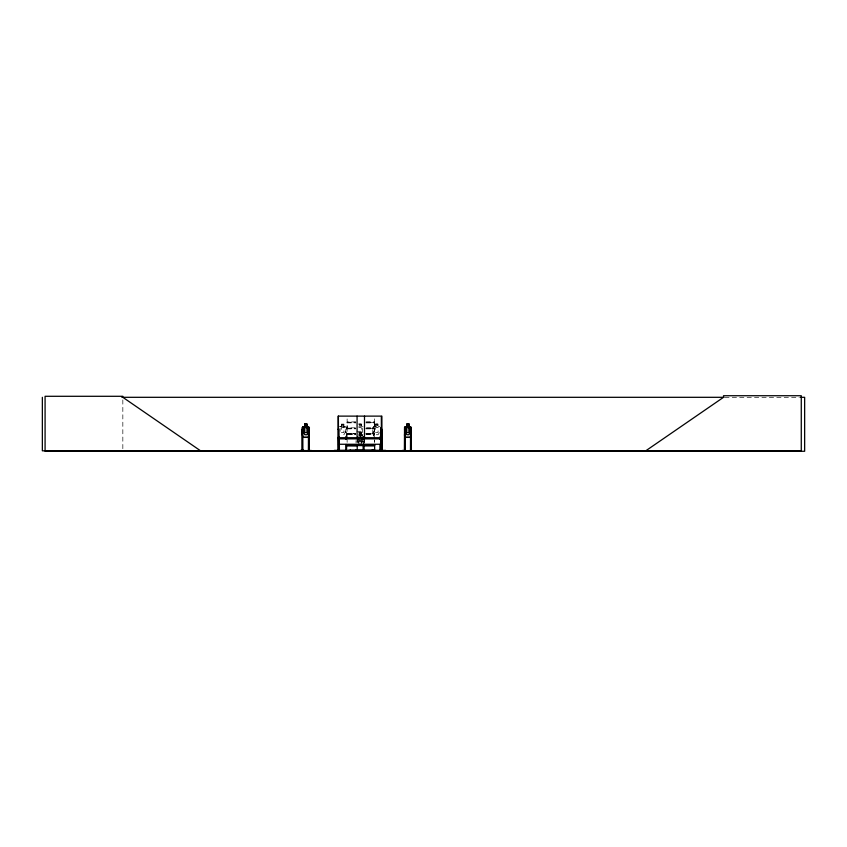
<?xml version="1.0" encoding="UTF-8"?>
<svg xmlns="http://www.w3.org/2000/svg" width="847" height="847" viewBox="0 0 847 847"><rect width="100%" height="100%" fill="white"/><g stroke="black" fill="none" stroke-linecap="round" stroke-linejoin="round"><path stroke-width="0.64" stroke-dasharray="4.24 3.18" d="M347.132 425.363L347.132 427.873L347.069 422.177L355.793 422.23M374.639 425.363L374.692 422.145L365.978 422.23M355.74 421.891L347.122 421.975L347.132 417.402M374.639 438.862L374.639 427.904L366.031 427.841M347.005 433.738L355.751 434.066M374.745 433.706L366.02 434.088M347.122 438.862L347.122 427.841L355.74 427.841M345.65 437.296L346.624 434.744M357.879 440.694L361.277 440.821M347.037 428.18L355.793 428.19M374.702 422.568L365.978 422.537M374.702 428.518L365.978 428.497M360.039 437.348C361.044 433.336 364.316 434.13 360.6 437.931M351.389 434.373L352.955 434.373M368.816 434.373L370.383 434.373M361.277 442.949L362.601 440.821M379.392 432.605L378.058 434.733L375.581 434.733L374.258 432.605L374.258 427.65L375.581 426.761L375.496 424.019L378.154 424.019L378.154 426.676L379.869 426.676M372.924 427.661L373.728 426.761L379.837 426.761M361.373 441.933L363.183 441.933L364.03 440.991M362.611 440.959L361.288 441.848L361.288 444.506M347.09 433.865L355.751 433.833M724.831 397.307L799.42 397.307M366.031 421.891L374.649 421.891L374.649 417.105M347.058 422.568L355.793 422.537M347.132 422.854L355.74 422.886M366.031 422.886L374.649 422.886L374.639 427.873M358.715 424.019L361.373 424.019L361.373 426.676L363.088 426.676M343.882 424.103L341.405 424.103L341.405 426.761L340.081 427.65L340.081 431.367M358.8 424.103L361.288 424.103L361.288 426.761L362.611 427.65L362.611 432.605L361.288 434.733L358.8 434.733M375.581 424.103L378.058 424.103L378.058 426.761L379.392 427.65M339.509 426.676L341.32 426.676L341.32 424.019L343.977 424.019L343.882 426.761L345.216 427.65L345.216 432.605L343.882 434.733L341.405 434.733M343.977 426.676L345.692 426.676L346.624 427.608L346.539 435.58M375.496 426.676L373.686 426.676L372.839 427.619L373.389 436.501M339.986 426.761L345.65 426.761M358.8 426.761L363.056 426.761M358.8 427.65L361.288 427.65L361.277 434.977L362.601 435.866M365.978 428.19L374.702 428.159M347.058 428.518L355.793 428.497M347.122 428.847L355.74 428.847M366.031 428.847L374.649 428.847M346.539 429.238L345.809 429.238L345.809 435.58M357.032 431.314L363.204 431.229M358.705 432.235L361.362 432.235M358.8 432.605L361.288 432.605M366.031 433.495L374.639 433.495M366.02 433.632L374.66 433.632M358.8 433.876L361.288 433.876L362.611 436.004M366.02 433.833L374.702 433.876M347.132 434.373L355.729 434.373M366.031 434.373L374.639 434.373M358.8 434.977L363.088 434.892M358.8 435.866L361.277 435.866M358.8 436.004L361.288 436.004M358.8 440.959L361.288 440.959M363.141 441.848L357.032 441.848L356.058 441.001M358.8 444.506L358.8 441.848L357 441.933L356.153 440.959M357.476 440.959L358.8 441.848M361.415 440.874L362.23 440.694M357.466 440.821L358.8 442.949M373.527 435.58L373.527 429.238L372.796 429.238L372.796 435.58M364.549 439.858L364.559 442.346M364.019 440.588L364.019 442.96M363.935 440.588L363.935 442.949M361.362 432.235L361.362 434.892M356.058 440.588L356.058 442.96M347.122 439.858L347.132 442.346M122.836 399.911L122.836 449.513M357.212 439.858L357.212 442.346L357.222 439.858M374.639 439.858L374.639 442.346L374.649 439.858M343.437 424.548L341.849 424.548L341.849 425.438L343.437 425.438L343.437 424.548M360.843 424.548L359.244 424.548L359.244 425.438L360.843 425.438L360.843 424.548M377.624 424.548L376.026 424.548L376.026 425.438L377.624 425.438L377.624 424.548M343.882 427.65L341.405 427.65L341.405 432.605L343.882 432.605L343.882 427.65M378.058 427.65L375.581 427.65L375.581 432.605L378.058 432.605L378.058 427.65M360.833 432.764L359.244 432.764L359.244 433.653L360.833 433.653L360.833 432.764M355.729 433.495L347.132 433.495L355.751 433.622"/><path stroke-width="1.27" d="M334.194 450.403L345.724 450.255M385.798 450.403L373.612 450.255M364.454 450.689L374.66 450.615L374.639 445.818L364.549 445.818M410.424 437.38L411.24 434.744M303.099 426.676L302.305 427.619L303.057 426.676L304.687 426.676L304.645 424.019L307.038 424.019L306.995 426.676L308.552 426.676L309.377 427.608L309.335 434.744L308.477 437.296L303.088 437.296M308.53 437.38L309.335 434.744M363.712 443.839L363.109 445.607L347.048 445.469M406.581 450.752L402.209 450.763L413.537 450.752M300.166 450.413L311.273 450.763L307.45 450.763M338.038 450.795L338.017 450.032L338.991 450.032L338.98 450.816L338.906 429.238L338.101 429.238M355.391 450.805L355.931 450.032M645.774 450.816L723.529 397.307L723.529 395.729L801.273 395.729L801.273 450.816L42.35 450.816L42.35 397.307M372.595 450.763L372.712 450.032M121.841 397.307L723.931 397.307M800.68 397.307L804.65 397.307L804.65 451.271L45.082 451.271L45.082 396.29L122.836 396.29L122.836 397.307L200.58 450.816M408.995 424.019L406.708 424.019L406.825 426.761L405.66 427.65L405.66 432.605L406.782 434.733L408.868 434.733L409.99 432.605L409.99 427.65L408.868 426.761L408.953 424.019L408.995 426.676L410.446 426.676L411.24 427.608L411.166 450.816M304.729 424.103L306.953 424.103L306.953 426.761L308.128 427.65L308.128 432.605L306.953 434.733L304.772 434.733L303.597 432.605L303.597 427.65L304.772 426.761L304.687 424.019M406.782 424.103L408.921 424.103M406.751 426.676L405.173 426.676L404.464 427.619L405.258 426.761L410.414 426.761L411.24 427.608M303.088 426.761L308.52 426.761M309.377 427.608L309.219 450.816M302.908 429.238L302.135 429.238L302.167 450.816M309.25 429.238L308.477 429.238L308.403 450.816M381.341 429.238L380.61 429.238L380.61 450.816M381.902 429.238L381.457 450.816L381.341 416.121L338.175 416.121L338.112 450.816M404.474 429.238L405.237 429.238M405.215 437.296L410.414 437.296M308.573 437.38L303.035 437.38L302.305 434.744L302.39 427.661L302.379 450.816M410.467 437.38L405.152 437.38L404.464 434.744L405.205 437.38M338.175 437.708L381.341 437.708M338.504 438.862L381.679 438.862M338.504 440.027L339.234 440.027L339.255 450.816M381.679 440.027L380.949 440.027L380.949 450.816L380.801 450.032M338.504 444.262L381.679 444.262M358.8 444.506L361.288 444.506M358.715 444.59L361.373 444.59M347.122 444.823L357.222 444.823M364.549 444.823L374.649 444.823M347.048 445.162L357.286 445.162M364.475 445.162L374.713 445.162M364.475 445.469L374.713 445.469M347.122 445.818L357.222 445.818L357.222 450.604L347.09 450.805M302.061 450.032L302.982 450.032L302.982 450.816M308.403 450.032L309.324 450.032L309.324 450.816M346.624 450.032L345.724 450.032L345.724 450.816M373.548 450.149L348.805 450.149L348.805 450.816M379.901 450.032L381.976 450.032L381.976 450.816L381.891 416.121M404.4 450.032L405.311 450.032L405.311 450.816M410.467 450.032L411.388 450.032M356.82 450.255L363.119 450.255M311.22 450.413L307.345 450.816M347.132 450.466L357.212 450.466M364.157 450.413L364.549 450.805M364.559 450.466L374.639 450.466M402.261 450.413L406.645 450.816M363.935 444.474L364.157 450.71M381.214 450.763L381.256 450.032M364.009 450.752L364.019 450.032M411.388 450.816L411.314 429.238L410.541 429.238L410.477 450.816M411.049 450.032L411.07 450.816M410.816 450.032L410.795 450.816M410.7 429.238L410.626 450.816M405.088 429.238L405.162 450.816M404.993 450.032L404.972 450.816M404.739 450.032L404.739 450.816M404.622 450.816L404.591 427.661L404.4 450.816M381.616 429.238L381.732 450.816M380.811 427.608L380.811 434.744M380.525 450.032L380.525 450.816M380.07 450.032L380.07 450.816M379.985 436.851L379.985 439.392M379.985 444.474L379.901 450.816M373.612 450.816L373.527 450.032L373.442 450.816M372.881 450.032L372.881 450.816M371.971 450.149L371.971 450.816M364.496 416.121L364.496 437.708M364.019 437.02L364.019 439.392M363.935 436.851L363.935 439.402M363.289 450.032L363.278 450.816M363.204 436.851L363.204 439.392M363.204 444.474L363.119 450.816M362.601 437.105L362.611 439.72M361.277 437.105L361.288 439.72M358.8 437.105L358.8 439.72M357.466 437.105L357.476 439.72M357.074 416.121L357.074 437.708M356.746 450.032L356.831 450.816M356.661 450.032L356.651 450.816M356.089 450.032L356.1 450.816M350.383 450.149L350.383 450.816M346.539 436.851L346.539 439.392M346.539 444.474L346.624 450.816M346.455 450.032L346.455 450.816M345.809 436.851L345.809 439.392M345.809 444.474L345.809 450.816M339.34 436.851L339.34 439.392M339.34 444.474L339.425 450.816M338.609 436.851L338.609 439.392M338.609 450.032L338.694 450.816M338.387 437.031L338.525 450.816L338.387 416.121M309.007 450.032L309.028 450.816M308.604 429.238L308.721 450.816M302.781 429.238L302.855 450.816M302.686 450.032L302.665 450.816M306.561 424.548L305.164 424.548L305.164 425.438L306.561 425.438L306.561 424.548M408.498 424.548L407.153 424.548L407.153 425.438L408.498 425.438L408.498 424.548M306.953 427.65L304.772 427.65L304.772 432.605L306.953 432.605L306.953 427.65M408.868 427.65L406.782 427.65L406.782 432.605L408.868 432.605L408.868 427.65"/></g></svg>
